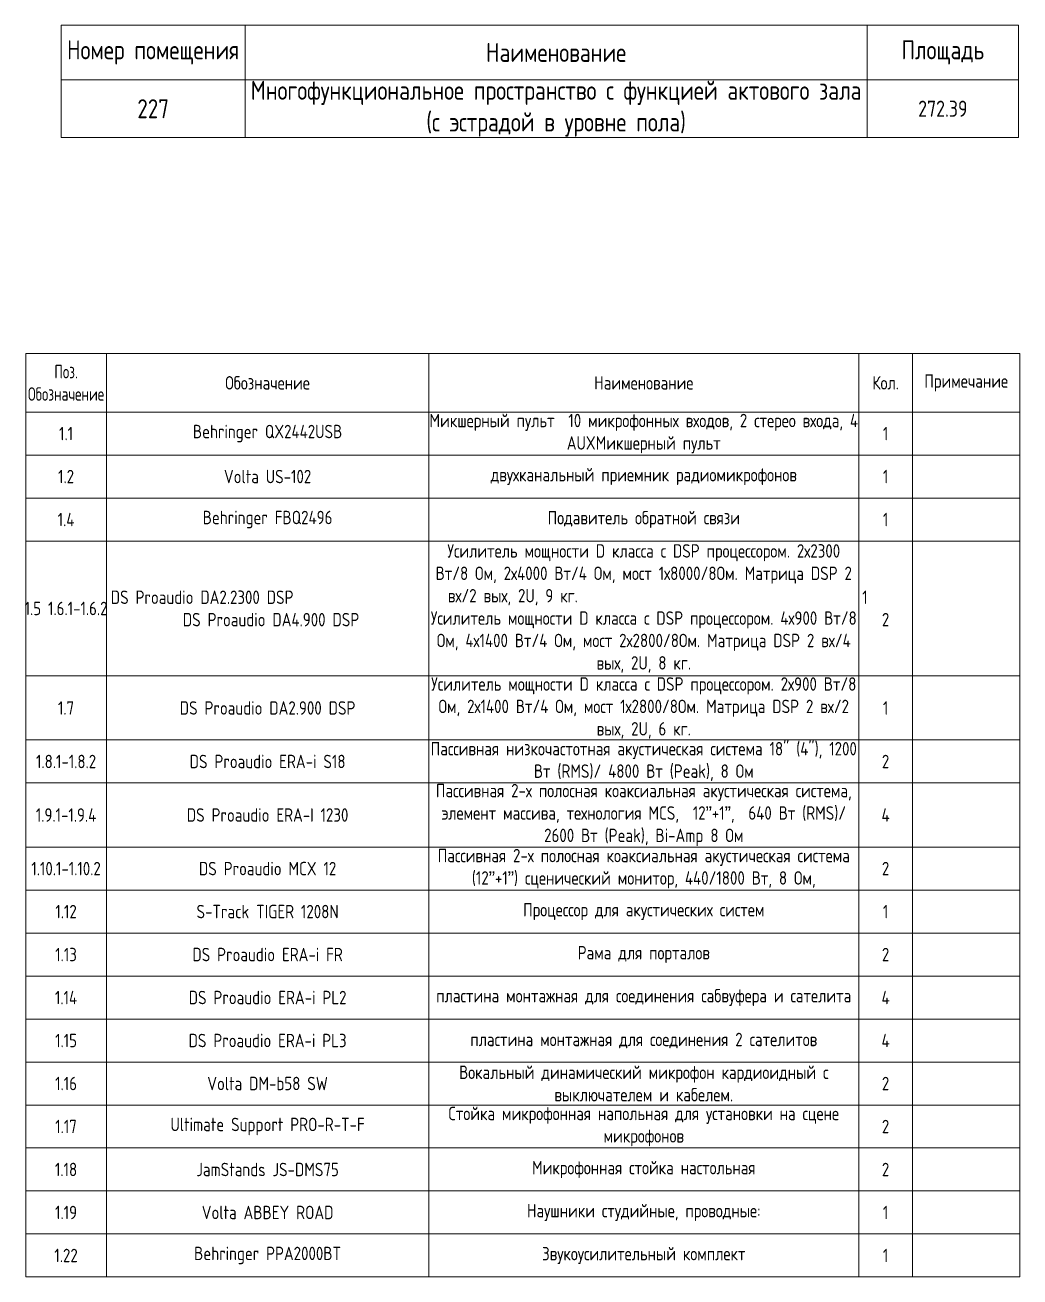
# Model space of a CAD drawing. Header units: millimetres. Extents: x 0 to 9483559, y -180456 to 305735.
# Drawn here: x 562847 to 581360, y 64453 to 87751 of the extents above; entities that cross this region are included whole.
import ezdxf

# ---------------------------------------------------------------- set-up
doc = ezdxf.new("R2010")
doc.units = ezdxf.units.MM
doc.styles.add('GOST type A', font='GOST.TTF')
doc.styles.get("Standard").update_dxf_attribs({"font": 'GOST.TTF'})

# ---------------------------------------------------------------- blocks, each defined once
blk = doc.blocks.new('*T214')
at = {"color": 0, "linetype": 'ByBlock', "lineweight": 9, "ltscale": 100, "transparency": 16777216}
for p, q in [((0, 0), (18500, 0)), ((0, 0), (0, -17183)), ((1500, 0), (1500, -17183)), ((7500, 0), (7500, -17183)), ((15500, 0), (15500, -17183)), ((16500, 0), (16500, -17183)), ((18500, 0), (18500, -17183)), ((0, -1087), (18500, -1087)), ((0, -1887), (18500, -1887)), ((0, -2687), (18500, -2687)), ((0, -3487), (18500, -3487)), ((0, -5997), (18500, -5997)), ((0, -7190), (18500, -7190)), ((0, -7990), (18500, -7990)), ((0, -9183), (18500, -9183)), ((0, -9983), (18500, -9983)), ((0, -10783), (18500, -10783)), ((0, -11583), (18500, -11583)), ((0, -12383), (18500, -12383)), ((0, -13183), (18500, -13183)), ((0, -13983), (18500, -13983)), ((0, -14783), (18500, -14783)), ((0, -15583), (18500, -15583)), ((0, -16383), (18500, -16383)), ((0, -17183), (18500, -17183))]:
    blk.add_line(p, q, dxfattribs=at)
at = {"color": 0, "lineweight": 9, "ltscale": 100, "transparency": 16777216, "char_height": 250, "attachment_point": 5, "style": 'GOST type A'}
for s, insert, width in [('{\\W0.9;Поз. Обозначение}', (750, -543), 1497), ('Обозначение', (4500, -543), 5997), ('Наименование', (11500, -543), 7997), ('Кол.', (16000, -543), 997), ('Примечание', (17500, -543), 1997), ('{\\C256;Микшерный пульт  10 микрофонных входов, 2 стерео входа, 4 AUXМикшерный пульт }', (11500, -1487), 7997), ('1.1', (750, -1487), 1497), ('{\\C256;Behringer QX2442USB }', (4500, -1487), 5997), ('1', (16000, -1487), 997), ('{\\fArial|b0|i0|c0;', (17500, -1487), 1997), ('1.2', (750, -2287), 1497), ('Volta US-102 ', (4500, -2287), 5997), ('двухканальный приемник радиомикрофонов', (11500, -2287), 7997), ('1', (16000, -2287), 997), ('{\\fArial|b0|i0|c0;', (17500, -2287), 1997), ('1.4', (750, -3087), 1497), ('{\\C256;Behringer FBQ2496 }', (4500, -3087), 5997), ('{\\C256;Подавитель обратной связи}', (11500, -3087), 7997), ('1', (16000, -3087), 997), ('{\\fArial|b0|i0|c0;', (17500, -3087), 1997), ('{\\C256;Усилитель мощности D класса с DSP процессором. 2х2300 Вт/8 Ом, 2х4000 Вт/4 Ом, мост 1х8000/8Ом. Матрица DSP 2 вх/2 вых, 2U, 9 кг.                                       Усилитель мощности D класса с DSP процессором. 4х900 Вт/8 Ом, 4х1400 Вт/4 Ом, мост 2х2800/8Ом. Матрица DSP 2 вх/4 вых, 2U, 8 кг.}', (11500, -4742), 7997), ('{\\C256;DS Proaudio DA2.2300 DSP                      DS Proaudio DA4.900 DSP }', (4500, -4742), 5997), ('1        2 ', (16000, -4742), 997), ('{\\C256;1.5 }1.6.1-1.6.2', (750, -4742), 1497), ('{\\fArial|b0|i0|c0;', (17500, -4742), 1997), ('{\\C256;Усилитель мощности D класса с DSP процессором. 2х900 Вт/8 Ом, 2х1400 Вт/4 Ом, мост 1х2800/8Ом. Матрица DSP 2 вх/2 вых, 2U, 6 кг.}', (11500, -6594), 7997), ('{\\C256;1.7}', (750, -6594), 1497), ('{\\C256;DS Proaudio DA2.900 DSP }', (4500, -6594), 5997), ('1', (16000, -6594), 997), ('{\\C256;Пассивная низкочастотная акустическая система 18" (4"), 1200 Вт (RMS)/ 4800 Вт (Peak), 8 Ом}', (11500, -7590), 7997), ('1.8.1-1.8.2', (750, -7590), 1497), ('{\\C256;DS Proaudio ERA-i S18 }', (4500, -7590), 5997), ('2', (16000, -7590), 997), ('{\\C256;Пассивная 2-х полосная коаксиальная акустическая система, элемент массива, технология MCS,  12\\fArial|b0|i0|c0|p0;”\\fGOST type A|b0|i0|c204|p34;+1\\fArial|b0|i0|c0|p0;”\\fGOST type A|b0|i0|c204|p34;,  640 Вт (RMS)/ 2600 Вт (Peak), Bi-Amp 8 Ом}', (11500, -8586), 7997), ('1.9.1-1.9.4', (750, -8586), 1497), ('{\\C256;DS Proaudio ERA-I 1230 }', (4500, -8586), 5997), ('4', (16000, -8586), 997), ('{\\C256;Пассивная 2-х полосная коаксиальная акустическая система (12\\fArial|b0|i0|c0|p0;”\\fGOST type A|b0|i0|c204|p34;+1\\fArial|b0|i0|c0|p0;”\\fGOST type A|b0|i0|c204|p34;) сценический монитор, 440/1800 Вт, 8 Ом,}', (11500, -9583), 7997), ('1.10.1-1.10.2', (750, -9583), 1497), ('{\\C256;DS Proaudio MCX 12 }', (4500, -9583), 5997), ('2', (16000, -9583), 997), ('Процессор для акустических систем ', (11500, -10383), 7997), ('1.12', (750, -10383), 1497), ('S-Track TIGER 1208N', (4500, -10383), 5997), ('1', (16000, -10383), 997), ('1.13 ', (750, -11183), 1497), ('DS Proaudio ERA-i FR', (4500, -11183), 5997), ('Рама для порталов', (11500, -11183), 7997), ('2', (16000, -11183), 997), ('1.14', (750, -11983), 1497), ('DS Proaudio ERA-i PL2', (4500, -11983), 5997), ('пластина монтажная для соединения сабвуфера и сателита', (11500, -11983), 7997), ('4', (16000, -11983), 997), ('1.15', (750, -12783), 1497), ('DS Proaudio ERA-i PL3', (4500, -12783), 5997), ('пластина монтажная для соединения 2 сателитов', (11500, -12783), 7997), ('4', (16000, -12783), 997), ('Вокальный динамический микрофон кардиоидный с выключателем и кабелем.', (11500, -13583), 7997), ('1.16', (750, -13583), 1497), ('Volta DM-b58 SW', (4500, -13583), 5997), ('2', (16000, -13583), 997), ('Стойка микрофонная напольная для установки на сцене микрофонов', (11500, -14383), 7997), ('1.17', (750, -14383), 1497), ('Ultimate Support PRO-R-T-F', (4500, -14383), 5997), ('2', (16000, -14383), 997), ('1.18', (750, -15183), 1497), ('JamStands JS-DMS75', (4500, -15183), 5997), ('Микрофонная стойка настольная', (11500, -15183), 7997), ('2', (16000, -15183), 997), ('Наушники студийные, проводные:', (11500, -15983), 7997), ('1.19', (750, -15983), 1497), ('Volta ABBEY ROAD', (4500, -15983), 5997), ('1', (16000, -15983), 997), ('1.22', (750, -16783), 1497), ('Behringer PPA2000BT', (4500, -16783), 5997), ('Звукоусилительный комплект', (11500, -16783), 7997), ('1', (16000, -16783), 997)]:
    blk.add_mtext(s, dxfattribs=dict(at, insert=insert, width=width))
blk = doc.blocks.new('*T390')
at = {"color": 0, "linetype": 'ByBlock', "lineweight": 9, "ltscale": 100, "transparency": 16777216}
for p, q in [((0, 0), (17814, 0)), ((0, 0), (0, -2094)), ((3420, 0), (3420, -2094)), ((14995, 0), (14995, -2094)), ((17814, 0), (17814, -2094)), ((0, -1019), (17814, -1019)), ((0, -2094), (17814, -2094))]:
    blk.add_line(p, q, dxfattribs=at)
at = {"color": 0, "lineweight": 9, "ltscale": 100, "transparency": 16777216, "attachment_point": 5, "style": 'GOST type A'}
for s, insert, char_height, width in [('Номер помещения', (1710, -510), 353.36, 3415.93), ('Наименование', (9208, -510), 353.36, 11570.98), ('Площадь', (16405, -510), 353.4, 2814.1)]:
    blk.add_mtext(s, dxfattribs=dict(at, insert=insert, char_height=char_height, width=width))
at = {"color": 0, "lineweight": 9, "ltscale": 100, "transparency": 16777216, "attachment_point": 5}
for s, insert, char_height, width in [('Многофункциональное пространство с функцией актового зала (с эстрадой в уровне пола)', (9208, -1557), 353.36, 11570.98), ('227', (1710, -1557), 353.4, 3415.93), ('272.39', (16405, -1557), 300, 2814.1)]:
    blk.add_mtext(s, dxfattribs=dict(at, insert=insert, char_height=char_height, width=width))

msp = doc.modelspace()

# ---------------------------------------------------------------- block references
for name, p in [('*T390', (563520.5, 87751.3)), ('*T214', (562860.2, 81635.7))]:
    msp.add_blockref(name, p)

doc.saveas('drawing.dxf')
